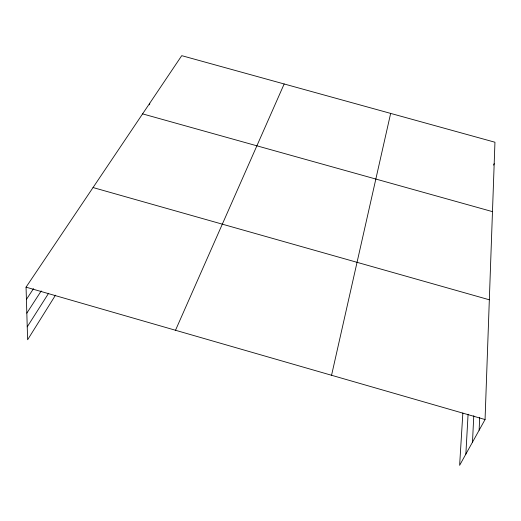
<?xml version="1.0" encoding="UTF-8"?>
<svg xmlns="http://www.w3.org/2000/svg" width="521" height="521" viewBox="0 0 521 521"><rect width="100%" height="100%" fill="white"/><g stroke="black" fill="none" stroke-linecap="round" stroke-linejoin="round"><path stroke-width="0.78" d="M462.856 412.997L459.62 465.338L485.058 419.542L494.95 142.233L181.738 55.662L26.05 287.162L27.62 339.764L55.5 295.166M479.131 430.209L479.672 417.321M472.488 442.166L473.784 415.693M465.859 454.11L468.079 414.234M149.599 104.819L149.735 103.243M331.558 375.27L390.652 113.409M493.576 165.098L494.188 163.666M175.512 330.268L284.166 83.972M27.235 326.849L48.609 293.258M26.825 313.134L41.211 290.946M26.415 299.406L33.52 288.66M142.585 113.878L492.475 211.637M93.038 187.547L489.33 299.79M26.05 287.162L485.058 419.542"/></g></svg>
